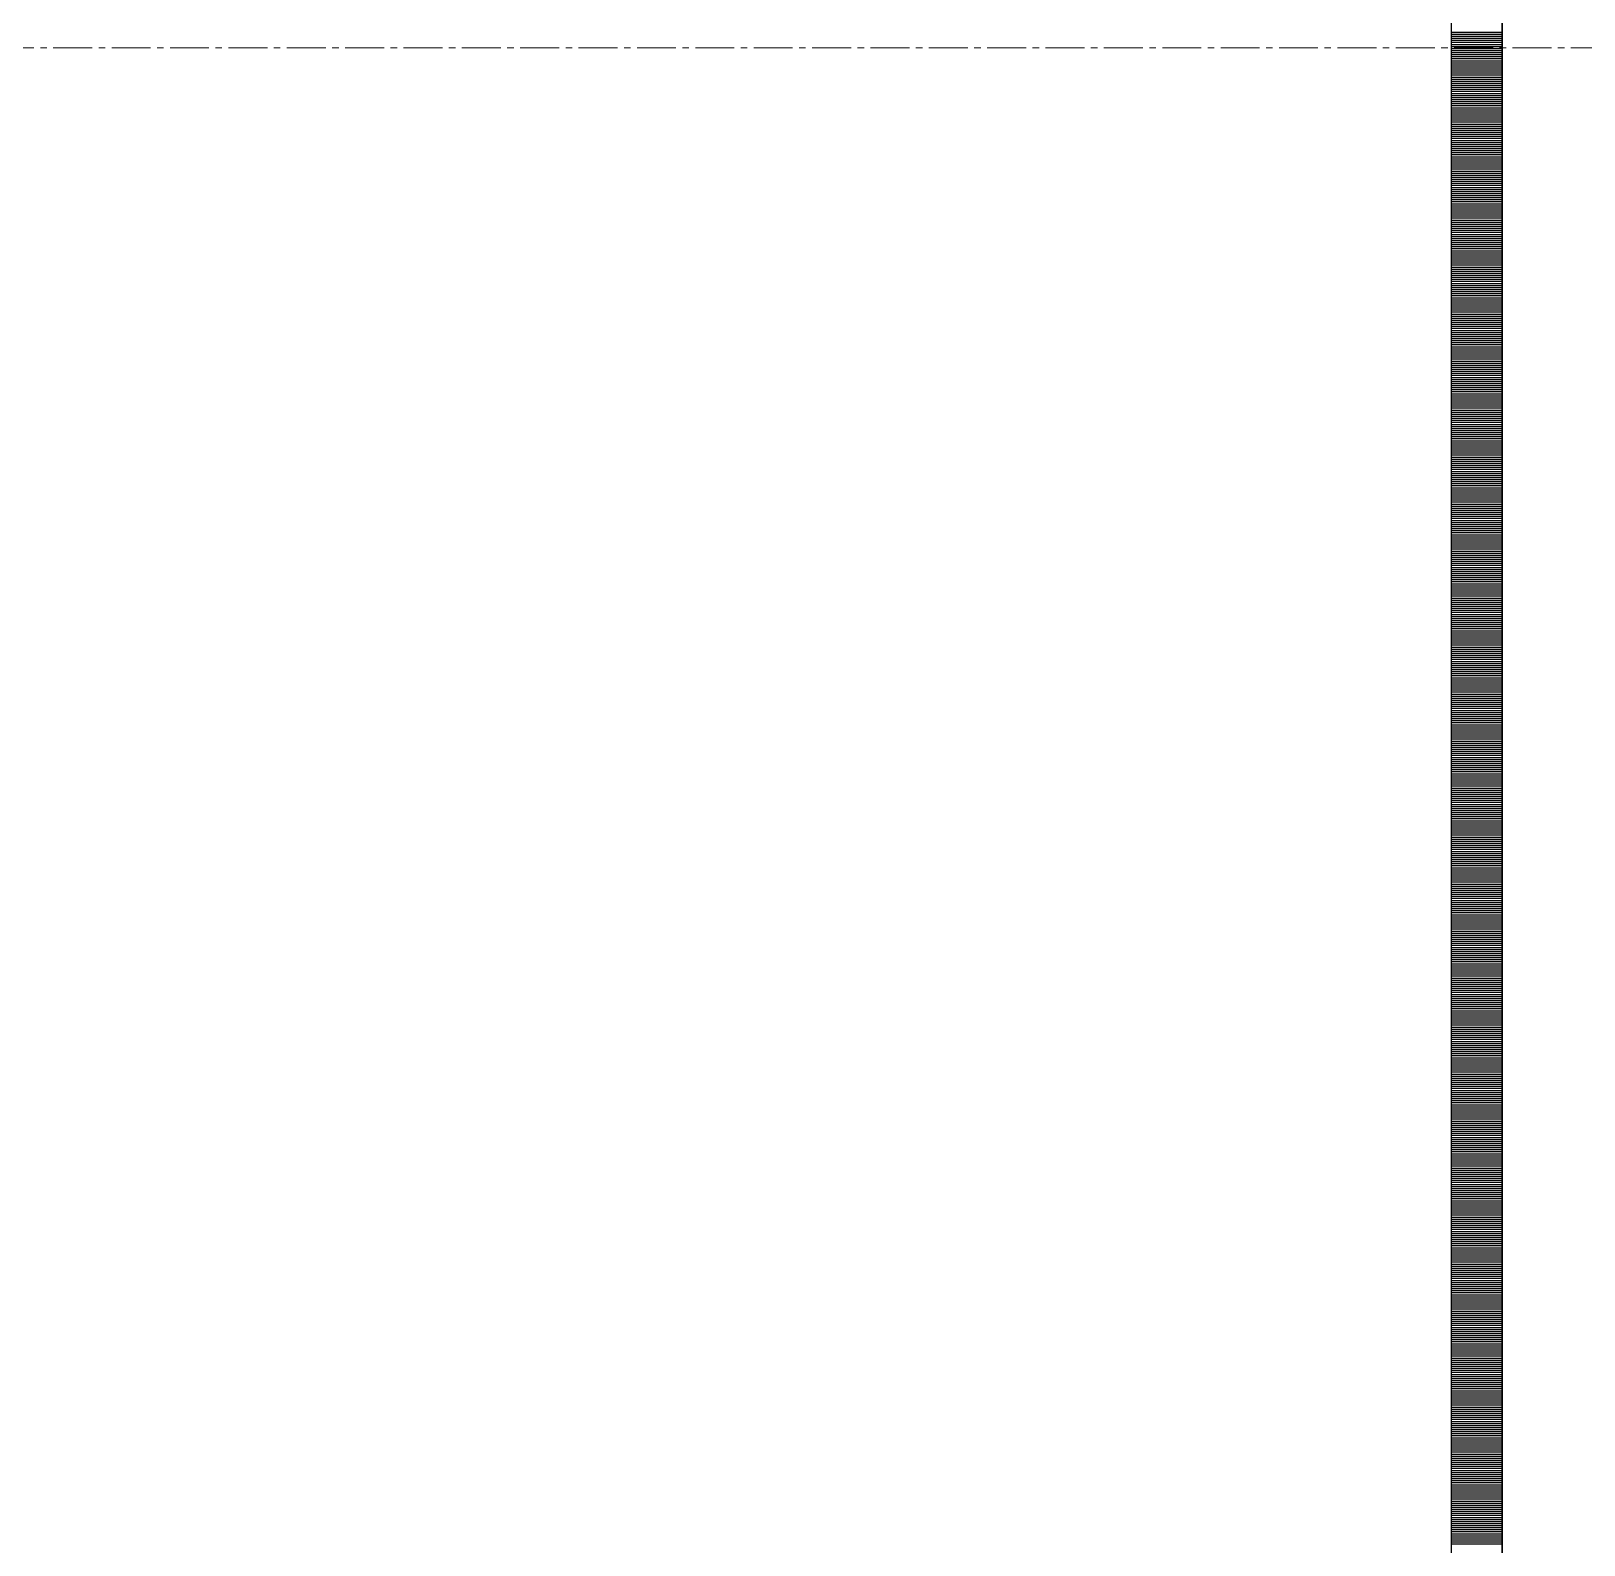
# Model space of a CAD drawing. Header units: millimetres. Extents: x -231292 to 573618, y -153144 to 564035.
# Drawn here: x 7853 to 8613, y 197834 to 198575 of the extents above; entities that cross this region are included whole.
import ezdxf

# ---------------------------------------------------------------- set-up
doc = ezdxf.new("R2010")
doc.units = ezdxf.units.MM
doc.linetypes.add('CENTER2', pattern=[28.575, 19.05, -3.175, 3.175, -3.175])
doc.layers.get('0').update_dxf_attribs({"color": 250})
for name, color, linetype, lineweight in [('АР_Тонкая', 250, 'Continuous', 5), ('АР_Штриховка', 250, 'Continuous', 0), ('РД_Оси_100', 250, 'Continuous', 0)]:
    doc.layers.add(name, color=color, linetype=linetype, lineweight=lineweight)

# ---------------------------------------------------------------- blocks, each defined once
blk = doc.blocks.new('оси_рен')
at = {"layer": 'РД_Оси_100', "color": 251, "linetype": 'CENTER2', "true_color": 0x636466}
blk.add_lwpolyline([(1225207.916, 147913.25), (1189697.958, 147913.25)], dxfattribs=at)

msp = doc.modelspace()

# ---------------------------------------------------------------- linework, layer by layer
at = {"layer": 'АР_Тонкая', "color": 18, "linetype": 'Continuous', "lineweight": 25, "true_color": 0x000000}
for p, q in [((8548.243, 263866.253), (8548.243, 187666.253)), ((8573.243, 263866.253), (8573.243, 187666.253)), ((8573.243, 187666.253), (8573.243, 263866.253))]:
    msp.add_line(p, q, dxfattribs=at)
at = {"layer": 'АР_Штриховка', "color": 18, "linetype": 'Continuous', "lineweight": 25, "true_color": 0x000000}
for p, q in [((8548.243, 198574.002), (8573.243, 198574.002)), ((8548.243, 198573.002), (8573.243, 198573.002)), ((8548.243, 198572.002), (8573.243, 198572.002)), ((8548.243, 198571.002), (8573.243, 198571.002)), ((8548.243, 198570.002), (8573.243, 198570.002)), ((8548.243, 198569.002), (8573.243, 198569.002)), ((8548.243, 198568.002), (8573.243, 198568.002)), ((8548.243, 198567.002), (8573.243, 198567.002)), ((8548.243, 198566.002), (8573.243, 198566.002)), ((8548.243, 198565.002), (8573.243, 198565.002)), ((8548.243, 198564.002), (8573.243, 198564.002)), ((8548.243, 198563.002), (8573.243, 198563.002)), ((8548.243, 198562.002), (8573.243, 198562.002)), ((8548.243, 198561.002), (8573.243, 198561.002)), ((8548.243, 198560.002), (8573.243, 198560.002)), ((8548.243, 198559.002), (8573.243, 198559.002)), ((8548.243, 198558.002), (8573.243, 198558.002)), ((8548.243, 198557.002), (8573.243, 198557.002)), ((8548.243, 198556.002), (8573.243, 198556.002)), ((8548.243, 198555.002), (8573.243, 198555.002)), ((8548.243, 198554.002), (8573.243, 198554.002)), ((8548.243, 198553.002), (8573.243, 198553.002)), ((8548.243, 198552.002), (8573.243, 198552.002)), ((8548.243, 198551.002), (8573.243, 198551.002)), ((8548.243, 198550.002), (8573.243, 198550.002)), ((8548.243, 198549.002), (8573.243, 198549.002)), ((8548.243, 198548.002), (8573.243, 198548.002)), ((8548.243, 198547.002), (8573.243, 198547.002)), ((8548.243, 198546.002), (8573.243, 198546.002)), ((8548.243, 198545.002), (8573.243, 198545.002)), ((8548.243, 198544.002), (8573.243, 198544.002)), ((8548.243, 198543.002), (8573.243, 198543.002)), ((8548.243, 198542.002), (8573.243, 198542.002)), ((8548.243, 198541.002), (8573.243, 198541.002)), ((8548.243, 198540.002), (8573.243, 198540.002)), ((8548.243, 198539.002), (8573.243, 198539.002)), ((8548.243, 198538.002), (8573.243, 198538.002)), ((8548.243, 198537.002), (8573.243, 198537.002)), ((8548.243, 198536.002), (8573.243, 198536.002)), ((8548.243, 198535.002), (8573.243, 198535.002)), ((8548.243, 198534.002), (8573.243, 198534.002)), ((8548.243, 198533.002), (8573.243, 198533.002)), ((8548.243, 198532.002), (8573.243, 198532.002)), ((8548.243, 198531.002), (8573.243, 198531.002)), ((8548.243, 198530.002), (8573.243, 198530.002)), ((8548.243, 198529.002), (8573.243, 198529.002)), ((8548.243, 198528.002), (8573.243, 198528.002)), ((8548.243, 198527.002), (8573.243, 198527.002)), ((8548.243, 198526.002), (8573.243, 198526.002)), ((8548.243, 198525.002), (8573.243, 198525.002)), ((8548.243, 198524.002), (8573.243, 198524.002)), ((8548.243, 198523.002), (8573.243, 198523.002)), ((8548.243, 198522.002), (8573.243, 198522.002)), ((8548.243, 198521.002), (8573.243, 198521.002)), ((8548.243, 198520.002), (8573.243, 198520.002)), ((8548.243, 198519.002), (8573.243, 198519.002)), ((8548.243, 198518.002), (8573.243, 198518.002)), ((8548.243, 198517.002), (8573.243, 198517.002)), ((8548.243, 198516.002), (8573.243, 198516.002)), ((8548.243, 198515.002), (8573.243, 198515.002)), ((8548.243, 198514.002), (8573.243, 198514.002)), ((8548.243, 198513.002), (8573.243, 198513.002)), ((8548.243, 198512.002), (8573.243, 198512.002)), ((8548.243, 198511.002), (8573.243, 198511.002)), ((8548.243, 198510.002), (8573.243, 198510.002)), ((8548.243, 198509.002), (8573.243, 198509.002)), ((8548.243, 198508.002), (8573.243, 198508.002)), ((8548.243, 198507.002), (8573.243, 198507.002)), ((8548.243, 198506.002), (8573.243, 198506.002)), ((8548.243, 198505.002), (8573.243, 198505.002)), ((8548.243, 198504.002), (8573.243, 198504.002)), ((8548.243, 198503.002), (8573.243, 198503.002)), ((8548.243, 198502.002), (8573.243, 198502.002)), ((8548.243, 198501.002), (8573.243, 198501.002)), ((8548.243, 198500.002), (8573.243, 198500.002)), ((8548.243, 198499.002), (8573.243, 198499.002)), ((8548.243, 198498.002), (8573.243, 198498.002)), ((8548.243, 198497.002), (8573.243, 198497.002)), ((8548.243, 198496.002), (8573.243, 198496.002)), ((8548.243, 198495.002), (8573.243, 198495.002)), ((8548.243, 198494.002), (8573.243, 198494.002)), ((8548.243, 198493.002), (8573.243, 198493.002)), ((8548.243, 198492.002), (8573.243, 198492.002)), ((8548.243, 198491.002), (8573.243, 198491.002)), ((8548.243, 198490.002), (8573.243, 198490.002)), ((8548.243, 198489.002), (8573.243, 198489.002)), ((8548.243, 198488.002), (8573.243, 198488.002)), ((8548.243, 198487.002), (8573.243, 198487.002)), ((8548.243, 198486.002), (8573.243, 198486.002)), ((8548.243, 198485.002), (8573.243, 198485.002)), ((8548.243, 198484.002), (8573.243, 198484.002)), ((8548.243, 198483.002), (8573.243, 198483.002)), ((8548.243, 198482.002), (8573.243, 198482.002)), ((8548.243, 198481.002), (8573.243, 198481.002)), ((8548.243, 198480.002), (8573.243, 198480.002)), ((8548.243, 198479.002), (8573.243, 198479.002)), ((8548.243, 198478.002), (8573.243, 198478.002)), ((8548.243, 198477.002), (8573.243, 198477.002)), ((8548.243, 198476.002), (8573.243, 198476.002)), ((8548.243, 198475.002), (8573.243, 198475.002)), ((8548.243, 198474.002), (8573.243, 198474.002)), ((8548.243, 198473.002), (8573.243, 198473.002)), ((8548.243, 198472.002), (8573.243, 198472.002)), ((8548.243, 198471.002), (8573.243, 198471.002)), ((8548.243, 198470.002), (8573.243, 198470.002)), ((8548.243, 198469.002), (8573.243, 198469.002)), ((8548.243, 198468.002), (8573.243, 198468.002)), ((8548.243, 198467.002), (8573.243, 198467.002)), ((8548.243, 198466.002), (8573.243, 198466.002)), ((8548.243, 198465.002), (8573.243, 198465.002)), ((8548.243, 198464.002), (8573.243, 198464.002)), ((8548.243, 198463.002), (8573.243, 198463.002)), ((8548.243, 198462.002), (8573.243, 198462.002)), ((8548.243, 198461.002), (8573.243, 198461.002)), ((8548.243, 198460.002), (8573.243, 198460.002)), ((8548.243, 198459.002), (8573.243, 198459.002)), ((8548.243, 198458.002), (8573.243, 198458.002)), ((8548.243, 198457.002), (8573.243, 198457.002)), ((8548.243, 198456.002), (8573.243, 198456.002)), ((8548.243, 198455.002), (8573.243, 198455.002)), ((8548.243, 198454.002), (8573.243, 198454.002)), ((8548.243, 198453.002), (8573.243, 198453.002)), ((8548.243, 198452.002), (8573.243, 198452.002)), ((8548.243, 198451.002), (8573.243, 198451.002)), ((8548.243, 198450.002), (8573.243, 198450.002)), ((8548.243, 198449.002), (8573.243, 198449.002)), ((8548.243, 198448.002), (8573.243, 198448.002)), ((8548.243, 198447.002), (8573.243, 198447.002)), ((8548.243, 198446.002), (8573.243, 198446.002)), ((8548.243, 198445.002), (8573.243, 198445.002)), ((8548.243, 198444.002), (8573.243, 198444.002)), ((8548.243, 198443.002), (8573.243, 198443.002)), ((8548.243, 198442.002), (8573.243, 198442.002)), ((8548.243, 198441.002), (8573.243, 198441.002)), ((8548.243, 198440.002), (8573.243, 198440.002)), ((8548.243, 198439.002), (8573.243, 198439.002)), ((8548.243, 198438.002), (8573.243, 198438.002)), ((8548.243, 198437.002), (8573.243, 198437.002)), ((8548.243, 198436.002), (8573.243, 198436.002)), ((8548.243, 198435.002), (8573.243, 198435.002)), ((8548.243, 198434.002), (8573.243, 198434.002)), ((8548.243, 198433.002), (8573.243, 198433.002)), ((8548.243, 198432.002), (8573.243, 198432.002)), ((8548.243, 198431.002), (8573.243, 198431.002)), ((8548.243, 198430.002), (8573.243, 198430.002)), ((8548.243, 198429.002), (8573.243, 198429.002)), ((8548.243, 198428.002), (8573.243, 198428.002)), ((8548.243, 198427.002), (8573.243, 198427.002)), ((8548.243, 198426.002), (8573.243, 198426.002)), ((8548.243, 198425.002), (8573.243, 198425.002)), ((8548.243, 198424.002), (8573.243, 198424.002)), ((8548.243, 198423.002), (8573.243, 198423.002)), ((8548.243, 198422.002), (8573.243, 198422.002)), ((8548.243, 198421.002), (8573.243, 198421.002)), ((8548.243, 198420.002), (8573.243, 198420.002)), ((8548.243, 198419.002), (8573.243, 198419.002)), ((8548.243, 198418.002), (8573.243, 198418.002)), ((8548.243, 198417.002), (8573.243, 198417.002)), ((8548.243, 198416.002), (8573.243, 198416.002)), ((8548.243, 198415.002), (8573.243, 198415.002)), ((8548.243, 198414.002), (8573.243, 198414.002)), ((8548.243, 198413.002), (8573.243, 198413.002)), ((8548.243, 198412.002), (8573.243, 198412.002)), ((8548.243, 198411.002), (8573.243, 198411.002)), ((8548.243, 198410.002), (8573.243, 198410.002)), ((8548.243, 198409.002), (8573.243, 198409.002)), ((8548.243, 198408.002), (8573.243, 198408.002)), ((8548.243, 198407.002), (8573.243, 198407.002)), ((8548.243, 198406.002), (8573.243, 198406.002)), ((8548.243, 198405.002), (8573.243, 198405.002)), ((8548.243, 198404.002), (8573.243, 198404.002)), ((8548.243, 198403.002), (8573.243, 198403.002)), ((8548.243, 198402.002), (8573.243, 198402.002)), ((8548.243, 198401.002), (8573.243, 198401.002)), ((8548.243, 198400.002), (8573.243, 198400.002)), ((8548.243, 198399.002), (8573.243, 198399.002)), ((8548.243, 198398.002), (8573.243, 198398.002)), ((8548.243, 198397.002), (8573.243, 198397.002)), ((8548.243, 198396.002), (8573.243, 198396.002)), ((8548.243, 198395.002), (8573.243, 198395.002)), ((8548.243, 198394.002), (8573.243, 198394.002)), ((8548.243, 198393.002), (8573.243, 198393.002)), ((8548.243, 198392.002), (8573.243, 198392.002)), ((8548.243, 198391.002), (8573.243, 198391.002)), ((8548.243, 198390.002), (8573.243, 198390.002)), ((8548.243, 198389.002), (8573.243, 198389.002)), ((8548.243, 198388.002), (8573.243, 198388.002)), ((8548.243, 198387.002), (8573.243, 198387.002)), ((8548.243, 198386.002), (8573.243, 198386.002)), ((8548.243, 198385.002), (8573.243, 198385.002)), ((8548.243, 198384.002), (8573.243, 198384.002)), ((8548.243, 198383.002), (8573.243, 198383.002)), ((8548.243, 198382.002), (8573.243, 198382.002)), ((8548.243, 198381.002), (8573.243, 198381.002)), ((8548.243, 198380.002), (8573.243, 198380.002)), ((8548.243, 198379.002), (8573.243, 198379.002)), ((8548.243, 198378.002), (8573.243, 198378.002)), ((8548.243, 198377.002), (8573.243, 198377.002)), ((8548.243, 198376.002), (8573.243, 198376.002)), ((8548.243, 198375.002), (8573.243, 198375.002)), ((8548.243, 198374.002), (8573.243, 198374.002)), ((8548.243, 198373.002), (8573.243, 198373.002)), ((8548.243, 198372.002), (8573.243, 198372.002)), ((8548.243, 198371.002), (8573.243, 198371.002)), ((8548.243, 198370.002), (8573.243, 198370.002)), ((8548.243, 198369.002), (8573.243, 198369.002)), ((8548.243, 198368.002), (8573.243, 198368.002)), ((8548.243, 198367.002), (8573.243, 198367.002)), ((8548.243, 198366.002), (8573.243, 198366.002)), ((8548.243, 198365.002), (8573.243, 198365.002)), ((8548.243, 198364.002), (8573.243, 198364.002)), ((8548.243, 198363.002), (8573.243, 198363.002)), ((8548.243, 198362.002), (8573.243, 198362.002)), ((8548.243, 198361.002), (8573.243, 198361.002)), ((8548.243, 198360.002), (8573.243, 198360.002)), ((8548.243, 198359.002), (8573.243, 198359.002)), ((8548.243, 198358.002), (8573.243, 198358.002)), ((8548.243, 198357.002), (8573.243, 198357.002)), ((8548.243, 198356.002), (8573.243, 198356.002)), ((8548.243, 198355.002), (8573.243, 198355.002)), ((8548.243, 198354.002), (8573.243, 198354.002)), ((8548.243, 198353.002), (8573.243, 198353.002)), ((8548.243, 198352.002), (8573.243, 198352.002)), ((8548.243, 198351.002), (8573.243, 198351.002)), ((8548.243, 198350.002), (8573.243, 198350.002)), ((8548.243, 198349.002), (8573.243, 198349.002)), ((8548.243, 198348.002), (8573.243, 198348.002)), ((8548.243, 198347.002), (8573.243, 198347.002)), ((8548.243, 198346.002), (8573.243, 198346.002)), ((8548.243, 198345.002), (8573.243, 198345.002)), ((8548.243, 198344.002), (8573.243, 198344.002)), ((8548.243, 198343.002), (8573.243, 198343.002)), ((8548.243, 198342.002), (8573.243, 198342.002)), ((8548.243, 198341.002), (8573.243, 198341.002)), ((8548.243, 198340.002), (8573.243, 198340.002)), ((8548.243, 198339.002), (8573.243, 198339.002)), ((8548.243, 198338.002), (8573.243, 198338.002)), ((8548.243, 198337.002), (8573.243, 198337.002)), ((8548.243, 198336.002), (8573.243, 198336.002)), ((8548.243, 198335.002), (8573.243, 198335.002)), ((8548.243, 198334.002), (8573.243, 198334.002)), ((8548.243, 198333.002), (8573.243, 198333.002)), ((8548.243, 198332.002), (8573.243, 198332.002)), ((8548.243, 198331.002), (8573.243, 198331.002)), ((8548.243, 198330.002), (8573.243, 198330.002)), ((8548.243, 198329.002), (8573.243, 198329.002)), ((8548.243, 198328.002), (8573.243, 198328.002)), ((8548.243, 198327.002), (8573.243, 198327.002)), ((8548.243, 198326.002), (8573.243, 198326.002)), ((8548.243, 198325.002), (8573.243, 198325.002)), ((8548.243, 198324.002), (8573.243, 198324.002)), ((8548.243, 198323.002), (8573.243, 198323.002)), ((8548.243, 198322.002), (8573.243, 198322.002)), ((8548.243, 198321.002), (8573.243, 198321.002)), ((8548.243, 198320.002), (8573.243, 198320.002)), ((8548.243, 198319.002), (8573.243, 198319.002)), ((8548.243, 198318.002), (8573.243, 198318.002)), ((8548.243, 198317.002), (8573.243, 198317.002)), ((8548.243, 198316.002), (8573.243, 198316.002)), ((8548.243, 198315.002), (8573.243, 198315.002)), ((8548.243, 198314.002), (8573.243, 198314.002)), ((8548.243, 198313.002), (8573.243, 198313.002)), ((8548.243, 198312.002), (8573.243, 198312.002)), ((8548.243, 198311.002), (8573.243, 198311.002)), ((8548.243, 198310.002), (8573.243, 198310.002)), ((8548.243, 198309.002), (8573.243, 198309.002)), ((8548.243, 198308.002), (8573.243, 198308.002)), ((8548.243, 198307.002), (8573.243, 198307.002)), ((8548.243, 198306.002), (8573.243, 198306.002)), ((8548.243, 198305.002), (8573.243, 198305.002)), ((8548.243, 198304.002), (8573.243, 198304.002)), ((8548.243, 198303.002), (8573.243, 198303.002)), ((8548.243, 198302.002), (8573.243, 198302.002)), ((8548.243, 198301.002), (8573.243, 198301.002)), ((8548.243, 198300.002), (8573.243, 198300.002)), ((8548.243, 198299.002), (8573.243, 198299.002)), ((8548.243, 198298.002), (8573.243, 198298.002)), ((8548.243, 198297.002), (8573.243, 198297.002)), ((8548.243, 198296.002), (8573.243, 198296.002)), ((8548.243, 198295.002), (8573.243, 198295.002)), ((8548.243, 198294.002), (8573.243, 198294.002)), ((8548.243, 198293.002), (8573.243, 198293.002)), ((8548.243, 198292.002), (8573.243, 198292.002)), ((8548.243, 198291.002), (8573.243, 198291.002)), ((8548.243, 198290.002), (8573.243, 198290.002)), ((8548.243, 198289.002), (8573.243, 198289.002)), ((8548.243, 198288.002), (8573.243, 198288.002)), ((8548.243, 198287.002), (8573.243, 198287.002)), ((8548.243, 198286.002), (8573.243, 198286.002)), ((8548.243, 198285.002), (8573.243, 198285.002)), ((8548.243, 198284.002), (8573.243, 198284.002)), ((8548.243, 198283.002), (8573.243, 198283.002)), ((8548.243, 198282.002), (8573.243, 198282.002)), ((8548.243, 198281.002), (8573.243, 198281.002)), ((8548.243, 198280.002), (8573.243, 198280.002)), ((8548.243, 198279.002), (8573.243, 198279.002)), ((8548.243, 198278.002), (8573.243, 198278.002)), ((8548.243, 198277.002), (8573.243, 198277.002)), ((8548.243, 198276.002), (8573.243, 198276.002)), ((8548.243, 198275.002), (8573.243, 198275.002)), ((8548.243, 198274.002), (8573.243, 198274.002)), ((8548.243, 198273.002), (8573.243, 198273.002)), ((8548.243, 198272.002), (8573.243, 198272.002)), ((8548.243, 198271.002), (8573.243, 198271.002)), ((8548.243, 198270.002), (8573.243, 198270.002)), ((8548.243, 198269.002), (8573.243, 198269.002)), ((8548.243, 198268.002), (8573.243, 198268.002)), ((8548.243, 198267.002), (8573.243, 198267.002)), ((8548.243, 198266.002), (8573.243, 198266.002)), ((8548.243, 198265.002), (8573.243, 198265.002)), ((8548.243, 198264.002), (8573.243, 198264.002)), ((8548.243, 198263.002), (8573.243, 198263.002)), ((8548.243, 198262.002), (8573.243, 198262.002)), ((8548.243, 198261.002), (8573.243, 198261.002)), ((8548.243, 198260.002), (8573.243, 198260.002)), ((8548.243, 198259.002), (8573.243, 198259.002)), ((8548.243, 198258.002), (8573.243, 198258.002)), ((8548.243, 198257.002), (8573.243, 198257.002)), ((8548.243, 198256.002), (8573.243, 198256.002)), ((8548.243, 198255.002), (8573.243, 198255.002)), ((8548.243, 198254.002), (8573.243, 198254.002)), ((8548.243, 198253.002), (8573.243, 198253.002)), ((8548.243, 198252.002), (8573.243, 198252.002)), ((8548.243, 198251.002), (8573.243, 198251.002)), ((8548.243, 198250.002), (8573.243, 198250.002)), ((8548.243, 198249.002), (8573.243, 198249.002)), ((8548.243, 198248.002), (8573.243, 198248.002)), ((8548.243, 198247.002), (8573.243, 198247.002)), ((8548.243, 198246.002), (8573.243, 198246.002)), ((8548.243, 198245.002), (8573.243, 198245.002)), ((8548.243, 198244.002), (8573.243, 198244.002)), ((8548.243, 198243.002), (8573.243, 198243.002)), ((8548.243, 198242.002), (8573.243, 198242.002)), ((8548.243, 198241.002), (8573.243, 198241.002)), ((8548.243, 198240.002), (8573.243, 198240.002)), ((8548.243, 198239.002), (8573.243, 198239.002)), ((8548.243, 198238.002), (8573.243, 198238.002)), ((8548.243, 198237.002), (8573.243, 198237.002)), ((8548.243, 198236.002), (8573.243, 198236.002)), ((8548.243, 198235.002), (8573.243, 198235.002)), ((8548.243, 198234.002), (8573.243, 198234.002)), ((8548.243, 198233.002), (8573.243, 198233.002)), ((8548.243, 198232.002), (8573.243, 198232.002)), ((8548.243, 198231.002), (8573.243, 198231.002)), ((8548.243, 198230.002), (8573.243, 198230.002)), ((8548.243, 198229.002), (8573.243, 198229.002)), ((8548.243, 198228.002), (8573.243, 198228.002)), ((8548.243, 198227.002), (8573.243, 198227.002)), ((8548.243, 198226.002), (8573.243, 198226.002)), ((8548.243, 198225.002), (8573.243, 198225.002)), ((8548.243, 198224.002), (8573.243, 198224.002)), ((8548.243, 198223.002), (8573.243, 198223.002)), ((8548.243, 198222.002), (8573.243, 198222.002)), ((8548.243, 198221.002), (8573.243, 198221.002)), ((8548.243, 198220.002), (8573.243, 198220.002)), ((8548.243, 198219.002), (8573.243, 198219.002)), ((8548.243, 198218.002), (8573.243, 198218.002)), ((8548.243, 198217.002), (8573.243, 198217.002)), ((8548.243, 198216.002), (8573.243, 198216.002)), ((8548.243, 198215.002), (8573.243, 198215.002)), ((8548.243, 198214.002), (8573.243, 198214.002)), ((8548.243, 198213.002), (8573.243, 198213.002)), ((8548.243, 198212.002), (8573.243, 198212.002)), ((8548.243, 198211.002), (8573.243, 198211.002)), ((8548.243, 198210.002), (8573.243, 198210.002)), ((8548.243, 198209.002), (8573.243, 198209.002)), ((8548.243, 198208.002), (8573.243, 198208.002)), ((8548.243, 198207.002), (8573.243, 198207.002)), ((8548.243, 198206.002), (8573.243, 198206.002)), ((8548.243, 198205.002), (8573.243, 198205.002)), ((8548.243, 198204.002), (8573.243, 198204.002)), ((8548.243, 198203.002), (8573.243, 198203.002)), ((8548.243, 198202.002), (8573.243, 198202.002)), ((8548.243, 198201.002), (8573.243, 198201.002)), ((8548.243, 198200.002), (8573.243, 198200.002)), ((8548.243, 198199.002), (8573.243, 198199.002)), ((8548.243, 198198.002), (8573.243, 198198.002)), ((8548.243, 198197.002), (8573.243, 198197.002)), ((8548.243, 198196.002), (8573.243, 198196.002)), ((8548.243, 198195.002), (8573.243, 198195.002)), ((8548.243, 198194.002), (8573.243, 198194.002)), ((8548.243, 198193.002), (8573.243, 198193.002)), ((8548.243, 198192.002), (8573.243, 198192.002)), ((8548.243, 198191.002), (8573.243, 198191.002)), ((8548.243, 198190.002), (8573.243, 198190.002)), ((8548.243, 198189.002), (8573.243, 198189.002)), ((8548.243, 198188.002), (8573.243, 198188.002)), ((8548.243, 198187.002), (8573.243, 198187.002)), ((8548.243, 198186.002), (8573.243, 198186.002)), ((8548.243, 198185.002), (8573.243, 198185.002)), ((8548.243, 198184.002), (8573.243, 198184.002)), ((8548.243, 198183.002), (8573.243, 198183.002)), ((8548.243, 198182.002), (8573.243, 198182.002)), ((8548.243, 198181.002), (8573.243, 198181.002)), ((8548.243, 198180.002), (8573.243, 198180.002)), ((8548.243, 198179.002), (8573.243, 198179.002)), ((8548.243, 198178.002), (8573.243, 198178.002)), ((8548.243, 198177.002), (8573.243, 198177.002)), ((8548.243, 198176.002), (8573.243, 198176.002)), ((8548.243, 198175.002), (8573.243, 198175.002)), ((8548.243, 198174.002), (8573.243, 198174.002)), ((8548.243, 198173.002), (8573.243, 198173.002)), ((8548.243, 198172.002), (8573.243, 198172.002)), ((8548.243, 198171.002), (8573.243, 198171.002)), ((8548.243, 198170.002), (8573.243, 198170.002)), ((8548.243, 198169.002), (8573.243, 198169.002)), ((8548.243, 198168.002), (8573.243, 198168.002)), ((8548.243, 198167.002), (8573.243, 198167.002)), ((8548.243, 198166.002), (8573.243, 198166.002)), ((8548.243, 198165.002), (8573.243, 198165.002)), ((8548.243, 198164.002), (8573.243, 198164.002)), ((8548.243, 198163.002), (8573.243, 198163.002)), ((8548.243, 198162.002), (8573.243, 198162.002)), ((8548.243, 198161.002), (8573.243, 198161.002)), ((8548.243, 198160.002), (8573.243, 198160.002)), ((8548.243, 198159.002), (8573.243, 198159.002)), ((8548.243, 198158.002), (8573.243, 198158.002)), ((8548.243, 198157.002), (8573.243, 198157.002)), ((8548.243, 198156.002), (8573.243, 198156.002)), ((8548.243, 198155.002), (8573.243, 198155.002)), ((8548.243, 198154.002), (8573.243, 198154.002)), ((8548.243, 198153.002), (8573.243, 198153.002)), ((8548.243, 198152.002), (8573.243, 198152.002)), ((8548.243, 198151.002), (8573.243, 198151.002)), ((8548.243, 198150.002), (8573.243, 198150.002)), ((8548.243, 198149.002), (8573.243, 198149.002)), ((8548.243, 198148.002), (8573.243, 198148.002)), ((8548.243, 198147.002), (8573.243, 198147.002)), ((8548.243, 198146.002), (8573.243, 198146.002)), ((8548.243, 198145.002), (8573.243, 198145.002)), ((8548.243, 198144.002), (8573.243, 198144.002)), ((8548.243, 198143.002), (8573.243, 198143.002)), ((8548.243, 198142.002), (8573.243, 198142.002)), ((8548.243, 198141.002), (8573.243, 198141.002)), ((8548.243, 198140.002), (8573.243, 198140.002)), ((8548.243, 198139.002), (8573.243, 198139.002)), ((8548.243, 198138.002), (8573.243, 198138.002)), ((8548.243, 198137.002), (8573.243, 198137.002)), ((8548.243, 198136.002), (8573.243, 198136.002)), ((8548.243, 198135.002), (8573.243, 198135.002)), ((8548.243, 198134.002), (8573.243, 198134.002)), ((8548.243, 198133.002), (8573.243, 198133.002)), ((8548.243, 198132.002), (8573.243, 198132.002)), ((8548.243, 198131.002), (8573.243, 198131.002)), ((8548.243, 198130.002), (8573.243, 198130.002)), ((8548.243, 198129.002), (8573.243, 198129.002)), ((8548.243, 198128.002), (8573.243, 198128.002)), ((8548.243, 198127.002), (8573.243, 198127.002)), ((8548.243, 198126.002), (8573.243, 198126.002)), ((8548.243, 198125.002), (8573.243, 198125.002)), ((8548.243, 198124.002), (8573.243, 198124.002)), ((8548.243, 198123.002), (8573.243, 198123.002)), ((8548.243, 198122.002), (8573.243, 198122.002)), ((8548.243, 198121.002), (8573.243, 198121.002)), ((8548.243, 198120.002), (8573.243, 198120.002)), ((8548.243, 198119.002), (8573.243, 198119.002)), ((8548.243, 198118.002), (8573.243, 198118.002)), ((8548.243, 198117.002), (8573.243, 198117.002)), ((8548.243, 198116.002), (8573.243, 198116.002)), ((8548.243, 198115.002), (8573.243, 198115.002)), ((8548.243, 198114.002), (8573.243, 198114.002)), ((8548.243, 198113.002), (8573.243, 198113.002)), ((8548.243, 198112.002), (8573.243, 198112.002)), ((8548.243, 198111.002), (8573.243, 198111.002)), ((8548.243, 198110.002), (8573.243, 198110.002)), ((8548.243, 198109.002), (8573.243, 198109.002)), ((8548.243, 198108.002), (8573.243, 198108.002)), ((8548.243, 198107.002), (8573.243, 198107.002)), ((8548.243, 198106.002), (8573.243, 198106.002)), ((8548.243, 198105.002), (8573.243, 198105.002)), ((8548.243, 198104.002), (8573.243, 198104.002)), ((8548.243, 198103.002), (8573.243, 198103.002)), ((8548.243, 198102.002), (8573.243, 198102.002)), ((8548.243, 198101.002), (8573.243, 198101.002)), ((8548.243, 198100.002), (8573.243, 198100.002)), ((8548.243, 198099.002), (8573.243, 198099.002)), ((8548.243, 198098.002), (8573.243, 198098.002)), ((8548.243, 198097.002), (8573.243, 198097.002)), ((8548.243, 198096.002), (8573.243, 198096.002)), ((8548.243, 198095.002), (8573.243, 198095.002)), ((8548.243, 198094.002), (8573.243, 198094.002)), ((8548.243, 198093.002), (8573.243, 198093.002)), ((8548.243, 198092.002), (8573.243, 198092.002)), ((8548.243, 198091.002), (8573.243, 198091.002)), ((8548.243, 198090.002), (8573.243, 198090.002)), ((8548.243, 198089.002), (8573.243, 198089.002)), ((8548.243, 198088.002), (8573.243, 198088.002)), ((8548.243, 198087.002), (8573.243, 198087.002)), ((8548.243, 198086.002), (8573.243, 198086.002)), ((8548.243, 198085.002), (8573.243, 198085.002)), ((8548.243, 198084.002), (8573.243, 198084.002)), ((8548.243, 198083.002), (8573.243, 198083.002)), ((8548.243, 198082.002), (8573.243, 198082.002)), ((8548.243, 198081.002), (8573.243, 198081.002)), ((8548.243, 198080.002), (8573.243, 198080.002)), ((8548.243, 198079.002), (8573.243, 198079.002)), ((8548.243, 198078.002), (8573.243, 198078.002)), ((8548.243, 198077.002), (8573.243, 198077.002)), ((8548.243, 198076.002), (8573.243, 198076.002)), ((8548.243, 198075.002), (8573.243, 198075.002)), ((8548.243, 198074.002), (8573.243, 198074.002)), ((8548.243, 198073.002), (8573.243, 198073.002)), ((8548.243, 198072.002), (8573.243, 198072.002)), ((8548.243, 198071.002), (8573.243, 198071.002)), ((8548.243, 198070.002), (8573.243, 198070.002)), ((8548.243, 198069.002), (8573.243, 198069.002)), ((8548.243, 198068.002), (8573.243, 198068.002)), ((8548.243, 198067.002), (8573.243, 198067.002)), ((8548.243, 198066.002), (8573.243, 198066.002)), ((8548.243, 198065.002), (8573.243, 198065.002)), ((8548.243, 198064.002), (8573.243, 198064.002)), ((8548.243, 198063.002), (8573.243, 198063.002)), ((8548.243, 198062.002), (8573.243, 198062.002)), ((8548.243, 198061.002), (8573.243, 198061.002)), ((8548.243, 198060.002), (8573.243, 198060.002)), ((8548.243, 198059.002), (8573.243, 198059.002)), ((8548.243, 198058.002), (8573.243, 198058.002)), ((8548.243, 198057.002), (8573.243, 198057.002)), ((8548.243, 198056.002), (8573.243, 198056.002)), ((8548.243, 198055.002), (8573.243, 198055.002)), ((8548.243, 198054.002), (8573.243, 198054.002)), ((8548.243, 198053.002), (8573.243, 198053.002)), ((8548.243, 198052.002), (8573.243, 198052.002)), ((8548.243, 198051.002), (8573.243, 198051.002)), ((8548.243, 198050.002), (8573.243, 198050.002)), ((8548.243, 198049.002), (8573.243, 198049.002)), ((8548.243, 198048.002), (8573.243, 198048.002)), ((8548.243, 198047.002), (8573.243, 198047.002)), ((8548.243, 198046.002), (8573.243, 198046.002)), ((8548.243, 198045.002), (8573.243, 198045.002)), ((8548.243, 198044.002), (8573.243, 198044.002)), ((8548.243, 198043.002), (8573.243, 198043.002)), ((8548.243, 198042.002), (8573.243, 198042.002)), ((8548.243, 198041.002), (8573.243, 198041.002)), ((8548.243, 198040.002), (8573.243, 198040.002)), ((8548.243, 198039.002), (8573.243, 198039.002)), ((8548.243, 198038.002), (8573.243, 198038.002)), ((8548.243, 198037.002), (8573.243, 198037.002)), ((8548.243, 198036.002), (8573.243, 198036.002)), ((8548.243, 198035.002), (8573.243, 198035.002)), ((8548.243, 198034.002), (8573.243, 198034.002)), ((8548.243, 198033.002), (8573.243, 198033.002)), ((8548.243, 198032.002), (8573.243, 198032.002)), ((8548.243, 198031.002), (8573.243, 198031.002)), ((8548.243, 198030.002), (8573.243, 198030.002)), ((8548.243, 198029.002), (8573.243, 198029.002)), ((8548.243, 198028.002), (8573.243, 198028.002)), ((8548.243, 198027.002), (8573.243, 198027.002)), ((8548.243, 198026.002), (8573.243, 198026.002)), ((8548.243, 198025.002), (8573.243, 198025.002)), ((8548.243, 198024.002), (8573.243, 198024.002)), ((8548.243, 198023.002), (8573.243, 198023.002)), ((8548.243, 198022.002), (8573.243, 198022.002)), ((8548.243, 198021.002), (8573.243, 198021.002)), ((8548.243, 198020.002), (8573.243, 198020.002)), ((8548.243, 198019.002), (8573.243, 198019.002)), ((8548.243, 198018.002), (8573.243, 198018.002)), ((8548.243, 198017.002), (8573.243, 198017.002)), ((8548.243, 198016.002), (8573.243, 198016.002)), ((8548.243, 198015.002), (8573.243, 198015.002)), ((8548.243, 198014.002), (8573.243, 198014.002)), ((8548.243, 198013.002), (8573.243, 198013.002)), ((8548.243, 198012.002), (8573.243, 198012.002)), ((8548.243, 198011.002), (8573.243, 198011.002)), ((8548.243, 198010.002), (8573.243, 198010.002)), ((8548.243, 198009.002), (8573.243, 198009.002)), ((8548.243, 198008.002), (8573.243, 198008.002)), ((8548.243, 198007.002), (8573.243, 198007.002)), ((8548.243, 198006.002), (8573.243, 198006.002)), ((8548.243, 198005.002), (8573.243, 198005.002)), ((8548.243, 198004.002), (8573.243, 198004.002)), ((8548.243, 198003.002), (8573.243, 198003.002)), ((8548.243, 198002.002), (8573.243, 198002.002)), ((8548.243, 198001.002), (8573.243, 198001.002)), ((8548.243, 198000.002), (8573.243, 198000.002)), ((8548.243, 197999.002), (8573.243, 197999.002)), ((8548.243, 197998.002), (8573.243, 197998.002)), ((8548.243, 197997.002), (8573.243, 197997.002)), ((8548.243, 197996.002), (8573.243, 197996.002)), ((8548.243, 197995.002), (8573.243, 197995.002)), ((8548.243, 197994.002), (8573.243, 197994.002)), ((8548.243, 197993.002), (8573.243, 197993.002)), ((8548.243, 197992.002), (8573.243, 197992.002)), ((8548.243, 197991.002), (8573.243, 197991.002)), ((8548.243, 197990.002), (8573.243, 197990.002)), ((8548.243, 197989.002), (8573.243, 197989.002)), ((8548.243, 197988.002), (8573.243, 197988.002)), ((8548.243, 197987.002), (8573.243, 197987.002)), ((8548.243, 197986.002), (8573.243, 197986.002)), ((8548.243, 197985.002), (8573.243, 197985.002)), ((8548.243, 197984.002), (8573.243, 197984.002)), ((8548.243, 197983.002), (8573.243, 197983.002)), ((8548.243, 197982.002), (8573.243, 197982.002)), ((8548.243, 197981.002), (8573.243, 197981.002)), ((8548.243, 197980.002), (8573.243, 197980.002)), ((8548.243, 197979.002), (8573.243, 197979.002)), ((8548.243, 197978.002), (8573.243, 197978.002)), ((8548.243, 197977.002), (8573.243, 197977.002)), ((8548.243, 197976.002), (8573.243, 197976.002)), ((8548.243, 197975.002), (8573.243, 197975.002)), ((8548.243, 197974.002), (8573.243, 197974.002)), ((8548.243, 197973.002), (8573.243, 197973.002)), ((8548.243, 197972.002), (8573.243, 197972.002)), ((8548.243, 197971.002), (8573.243, 197971.002)), ((8548.243, 197970.002), (8573.243, 197970.002)), ((8548.243, 197969.002), (8573.243, 197969.002)), ((8548.243, 197968.002), (8573.243, 197968.002)), ((8548.243, 197967.002), (8573.243, 197967.002)), ((8548.243, 197966.002), (8573.243, 197966.002)), ((8548.243, 197965.002), (8573.243, 197965.002)), ((8548.243, 197964.002), (8573.243, 197964.002)), ((8548.243, 197963.002), (8573.243, 197963.002)), ((8548.243, 197962.002), (8573.243, 197962.002)), ((8548.243, 197961.002), (8573.243, 197961.002)), ((8548.243, 197960.002), (8573.243, 197960.002)), ((8548.243, 197959.002), (8573.243, 197959.002)), ((8548.243, 197958.002), (8573.243, 197958.002)), ((8548.243, 197957.002), (8573.243, 197957.002)), ((8548.243, 197956.002), (8573.243, 197956.002)), ((8548.243, 197955.002), (8573.243, 197955.002)), ((8548.243, 197954.002), (8573.243, 197954.002)), ((8548.243, 197953.002), (8573.243, 197953.002)), ((8548.243, 197952.002), (8573.243, 197952.002)), ((8548.243, 197951.002), (8573.243, 197951.002)), ((8548.243, 197950.002), (8573.243, 197950.002)), ((8548.243, 197949.002), (8573.243, 197949.002)), ((8548.243, 197948.002), (8573.243, 197948.002)), ((8548.243, 197947.002), (8573.243, 197947.002)), ((8548.243, 197946.002), (8573.243, 197946.002)), ((8548.243, 197945.002), (8573.243, 197945.002)), ((8548.243, 197944.002), (8573.243, 197944.002)), ((8548.243, 197943.002), (8573.243, 197943.002)), ((8548.243, 197942.002), (8573.243, 197942.002)), ((8548.243, 197941.002), (8573.243, 197941.002)), ((8548.243, 197940.002), (8573.243, 197940.002)), ((8548.243, 197939.002), (8573.243, 197939.002)), ((8548.243, 197938.002), (8573.243, 197938.002)), ((8548.243, 197937.002), (8573.243, 197937.002)), ((8548.243, 197936.002), (8573.243, 197936.002)), ((8548.243, 197935.002), (8573.243, 197935.002)), ((8548.243, 197934.002), (8573.243, 197934.002)), ((8548.243, 197933.002), (8573.243, 197933.002)), ((8548.243, 197932.002), (8573.243, 197932.002)), ((8548.243, 197931.002), (8573.243, 197931.002)), ((8548.243, 197930.002), (8573.243, 197930.002)), ((8548.243, 197929.002), (8573.243, 197929.002)), ((8548.243, 197928.002), (8573.243, 197928.002)), ((8548.243, 197927.002), (8573.243, 197927.002)), ((8548.243, 197926.002), (8573.243, 197926.002)), ((8548.243, 197925.002), (8573.243, 197925.002)), ((8548.243, 197924.002), (8573.243, 197924.002)), ((8548.243, 197923.002), (8573.243, 197923.002)), ((8548.243, 197922.002), (8573.243, 197922.002)), ((8548.243, 197921.002), (8573.243, 197921.002)), ((8548.243, 197920.002), (8573.243, 197920.002)), ((8548.243, 197919.002), (8573.243, 197919.002)), ((8548.243, 197918.002), (8573.243, 197918.002)), ((8548.243, 197917.002), (8573.243, 197917.002)), ((8548.243, 197916.002), (8573.243, 197916.002)), ((8548.243, 197915.002), (8573.243, 197915.002)), ((8548.243, 197914.002), (8573.243, 197914.002)), ((8548.243, 197913.002), (8573.243, 197913.002)), ((8548.243, 197912.002), (8573.243, 197912.002)), ((8548.243, 197911.002), (8573.243, 197911.002)), ((8548.243, 197910.002), (8573.243, 197910.002)), ((8548.243, 197909.002), (8573.243, 197909.002)), ((8548.243, 197908.002), (8573.243, 197908.002)), ((8548.243, 197907.002), (8573.243, 197907.002)), ((8548.243, 197906.002), (8573.243, 197906.002)), ((8548.243, 197905.002), (8573.243, 197905.002)), ((8548.243, 197904.002), (8573.243, 197904.002)), ((8548.243, 197903.002), (8573.243, 197903.002)), ((8548.243, 197902.002), (8573.243, 197902.002)), ((8548.243, 197901.002), (8573.243, 197901.002)), ((8548.243, 197900.002), (8573.243, 197900.002)), ((8548.243, 197899.002), (8573.243, 197899.002)), ((8548.243, 197898.002), (8573.243, 197898.002)), ((8548.243, 197897.002), (8573.243, 197897.002)), ((8548.243, 197896.002), (8573.243, 197896.002)), ((8548.243, 197895.002), (8573.243, 197895.002)), ((8548.243, 197894.002), (8573.243, 197894.002)), ((8548.243, 197893.002), (8573.243, 197893.002)), ((8548.243, 197892.002), (8573.243, 197892.002)), ((8548.243, 197891.002), (8573.243, 197891.002)), ((8548.243, 197890.002), (8573.243, 197890.002)), ((8548.243, 197889.002), (8573.243, 197889.002)), ((8548.243, 197888.002), (8573.243, 197888.002)), ((8548.243, 197887.002), (8573.243, 197887.002)), ((8548.243, 197886.002), (8573.243, 197886.002)), ((8548.243, 197885.002), (8573.243, 197885.002)), ((8548.243, 197884.002), (8573.243, 197884.002)), ((8548.243, 197883.002), (8573.243, 197883.002)), ((8548.243, 197882.002), (8573.243, 197882.002)), ((8548.243, 197881.002), (8573.243, 197881.002)), ((8548.243, 197880.002), (8573.243, 197880.002)), ((8548.243, 197879.002), (8573.243, 197879.002)), ((8548.243, 197878.002), (8573.243, 197878.002)), ((8548.243, 197877.002), (8573.243, 197877.002)), ((8548.243, 197876.002), (8573.243, 197876.002)), ((8548.243, 197875.002), (8573.243, 197875.002)), ((8548.243, 197874.002), (8573.243, 197874.002)), ((8548.243, 197873.002), (8573.243, 197873.002)), ((8548.243, 197872.002), (8573.243, 197872.002)), ((8548.243, 197871.002), (8573.243, 197871.002)), ((8548.243, 197870.002), (8573.243, 197870.002)), ((8548.243, 197869.002), (8573.243, 197869.002)), ((8548.243, 197868.002), (8573.243, 197868.002)), ((8548.243, 197867.002), (8573.243, 197867.002)), ((8548.243, 197866.002), (8573.243, 197866.002)), ((8548.243, 197865.002), (8573.243, 197865.002)), ((8548.243, 197864.002), (8573.243, 197864.002)), ((8548.243, 197863.002), (8573.243, 197863.002)), ((8548.243, 197862.002), (8573.243, 197862.002)), ((8548.243, 197861.002), (8573.243, 197861.002)), ((8548.243, 197860.002), (8573.243, 197860.002)), ((8548.243, 197859.002), (8573.243, 197859.002)), ((8548.243, 197858.002), (8573.243, 197858.002)), ((8548.243, 197857.002), (8573.243, 197857.002)), ((8548.243, 197856.002), (8573.243, 197856.002)), ((8548.243, 197855.002), (8573.243, 197855.002)), ((8548.243, 197854.002), (8573.243, 197854.002)), ((8548.243, 197853.002), (8573.243, 197853.002)), ((8548.243, 197852.002), (8573.243, 197852.002)), ((8548.243, 197851.002), (8573.243, 197851.002)), ((8548.243, 197850.002), (8573.243, 197850.002)), ((8548.243, 197849.002), (8573.243, 197849.002)), ((8548.243, 197848.002), (8573.243, 197848.002)), ((8548.243, 197847.002), (8573.243, 197847.002)), ((8548.243, 197846.002), (8573.243, 197846.002)), ((8548.243, 197845.002), (8573.243, 197845.002)), ((8548.243, 197844.002), (8573.243, 197844.002)), ((8548.243, 197843.002), (8573.243, 197843.002)), ((8548.243, 197842.002), (8573.243, 197842.002)), ((8548.243, 197841.002), (8573.243, 197841.002)), ((8548.243, 197840.002), (8573.243, 197840.002)), ((8548.243, 197839.002), (8573.243, 197839.002)), ((8548.243, 197838.002), (8573.243, 197838.002)), ((8548.243, 197837.002), (8573.243, 197837.002)), ((8548.243, 197836.002), (8573.243, 197836.002)), ((8548.243, 197835.002), (8573.243, 197835.002)), ((8548.243, 197834.002), (8573.243, 197834.002))]:
    msp.add_line(p, q, dxfattribs=at)

# ---------------------------------------------------------------- block references
at = {"rotation": 359.999868838025}
msp.add_blockref('оси_рен', (-1186750.035, 50655.808), dxfattribs=at)

doc.saveas('drawing.dxf')
